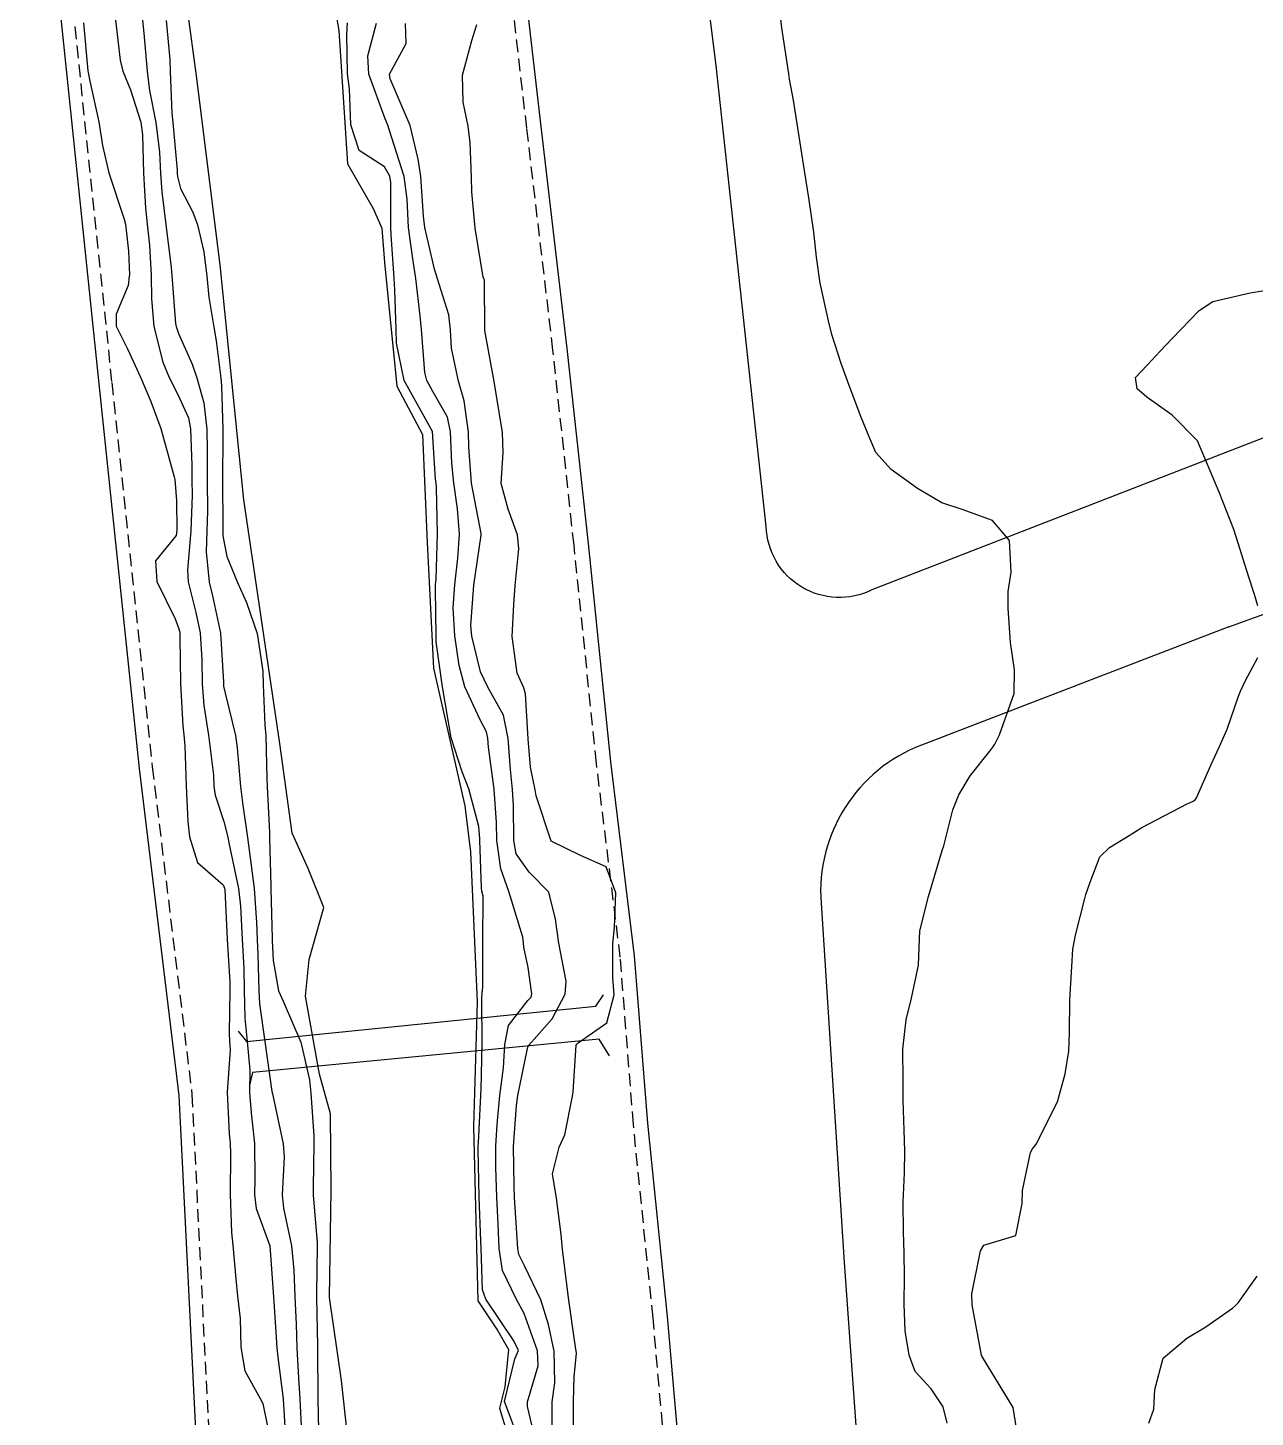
# Model space of a CAD drawing. Header units: metres. Extents: x 292545 to 299085, y 7450245 to 7463078.
# Drawn here: x 297126.6 to 297174.7, y 7453465.3 to 7453519.8 of the extents above; entities that cross this region are included whole.
import ezdxf

# ---------------------------------------------------------------- set-up
doc = ezdxf.new("R2010")
doc.units = ezdxf.units.M
doc.linetypes.add('DASHED', pattern=[0.75, 0.5, -0.25])
for name, color, linetype in [('Canteiro', 45, 'DASHED'), ('Curvas de Nivel 1m', 11, 'Continuous'), ('Curvas de Nivel 5m', 15, 'Continuous'), ('Hidrografia', 140, 'Continuous'), ('Pontes e viadutos', 190, 'Continuous'), ('Vias Primárias', 230, 'Continuous')]:
    doc.layers.add(name, color=color, linetype=linetype)

msp = doc.modelspace()

# ---------------------------------------------------------------- linework, layer by layer
at = {"layer": 'Canteiro'}
for points in [[(297155.944, 7453353.447), (297155.688, 7453360.632), (297155.413, 7453367.436), (297155.121, 7453375.391), (297154.865, 7453382.575), (297154.553, 7453389.375), (297154.242, 7453396.749), (297154.003, 7453405.495), (297153.655, 7453414.947), (297153.234, 7453423.291), (297152.977, 7453432.022), (297152.702, 7453440.048), (297152.446, 7453445.86), (297152.189, 7453453.357), (297151.86, 7453460.474), (297151.092, 7453469.147), (297150.322, 7453476.74), (297149.808, 7453483.297), (297148.874, 7453490.9), (297147.994, 7453499.464), (297147.17, 7453507.105), (297146.143, 7453515.811), (297145.41, 7453522.174)], [(297128.416, 7453519.801), (297129.866, 7453505.842), (297131.455, 7453490.759), (297133.011, 7453477.91), (297133.754, 7453462.946), (297134.601, 7453447.465), (297135.768, 7453431.455), (297136.583, 7453414.317), (297137.572, 7453400.211), (297138.526, 7453383.497), (297139.586, 7453367.481), (297140.223, 7453352.058), (297140.471, 7453337.354), (297140.894, 7453322.121), (297141.354, 7453304.383), (297141.811, 7453288.022), (297142.517, 7453272.72), (297142.729, 7453259.564)]]:
    msp.add_lwpolyline(points, dxfattribs=at)
at = {"layer": 'Curvas de Nivel 1m', "flags": 128}
for points, elevation in [([(297162.626, 7453465.021), (297162.469, 7453465.665), (297162, 7453466.362), (297161.369, 7453467.042), (297161.133, 7453467.683), (297160.982, 7453468.645), (297160.937, 7453469.686), (297160.949, 7453470.787), (297160.941, 7453471.687), (297160.918, 7453472.534), (297160.902, 7453473.688), (297160.952, 7453474.835), (297160.974, 7453475.687), (297160.945, 7453476.511), (297160.906, 7453477.688), (297160.905, 7453478.453), (297160.894, 7453479.689), (297161.014, 7453480.844), (297161.228, 7453481.684), (297161.502, 7453482.986), (297161.526, 7453483.68), (297161.56, 7453484.332), (297161.897, 7453485.675), (297162.245, 7453486.87), (297162.436, 7453487.483), (297162.491, 7453487.668), (297162.856, 7453489.075), (297163.089, 7453489.662), (297163.529, 7453490.413), (297164.299, 7453491.38), (297164.418, 7453491.531), (297164.493, 7453491.647), (297164.684, 7453492.022), (297165.255, 7453493.636), (297165.267, 7453494.57), (297165.112, 7453495.638), (297165.021, 7453496.982), (297165.026, 7453497.64), (297165.138, 7453498.396), (297165.078, 7453499.64), (297164.405, 7453500.424), (297163.221, 7453500.852), (297162.415, 7453501.117), (297161.464, 7453501.68), (297160.43, 7453502.427), (297159.836, 7453503.098), (297159.563, 7453503.703), (297159.246, 7453504.503), (297158.791, 7453505.715), (297158.476, 7453506.585), (297158.105, 7453507.724), (297157.972, 7453508.251), (297157.647, 7453509.729), (297157.498, 7453510.755), (297157.402, 7453511.731), (297157.209, 7453513.077), (297157.102, 7453513.735), (297156.828, 7453515.49), (297156.789, 7453515.738), (297156.601, 7453516.915), (297156.448, 7453517.742), (297156.415, 7453517.941), (297156.139, 7453519.745), (297156.074, 7453520.311)], 683), ([(297128.754, 7453519.946), (297128.928, 7453518.067), (297129.009, 7453517.664), (297129.354, 7453516.062), (297129.501, 7453515.133), (297129.758, 7453514.058), (297130.353, 7453512.243), (297130.408, 7453512.051), (297130.527, 7453510.987), (297130.558, 7453510.05), (297130.554, 7453510.008), (297130.509, 7453509.642), (297130.037, 7453508.515), (297130.045, 7453508.054), (297130.484, 7453507.165), (297130.992, 7453506.045), (297131.401, 7453505.098), (297131.791, 7453504.037), (297132.311, 7453502.144), (297132.34, 7453502.031), (297132.411, 7453501.205), (297132.421, 7453500.03), (297132.391, 7453499.834), (297131.582, 7453498.837), (297131.635, 7453498.037), (297132.358, 7453496.57), (297132.501, 7453496.174), (297132.531, 7453496.027), (297132.542, 7453495.835), (297132.564, 7453494.026), (297132.65, 7453492.369), (297132.689, 7453492.024), (297132.737, 7453491.582), (297132.789, 7453490.022), (297132.854, 7453488.616), (297132.914, 7453488.02), (297133.232, 7453487.004), (297134.234, 7453486.13), (297134.287, 7453485.999), (297134.295, 7453485.936), (297134.387, 7453484.007), (297134.497, 7453482.317), (297134.502, 7453482.005), (297134.47, 7453480.31), (297134.49, 7453480.005), (297134.505, 7453479.658), (297134.397, 7453478.006), (297134.474, 7453476.362), (297134.506, 7453476.004), (297134.518, 7453475.593), (297134.508, 7453474.004), (297134.567, 7453472.501), (297134.613, 7453472.002), (297134.729, 7453470.679), (297134.801, 7453469.999), (297134.9, 7453469.127), (297134.933, 7453467.996), (297135.083, 7453467.073), (297135.687, 7453465.985), (297135.796, 7453465.788), (297135.977, 7453464.887)], 682), ([(297130.02, 7453520.056), (297130.194, 7453518.477), (297130.303, 7453518.053), (297130.602, 7453517.321), (297131.001, 7453516.046), (297131.068, 7453515.555), (297131.116, 7453514.044), (297131.192, 7453512.686), (297131.26, 7453512.043), (297131.346, 7453511.227), (297131.408, 7453510.041), (297131.43, 7453509.115), (297131.518, 7453508.04), (297131.875, 7453506.64), (297132.114, 7453506.034), (297132.463, 7453505.373), (297132.878, 7453504.454), (297132.951, 7453504.022), (297133.002, 7453502.595), (297133.007, 7453502.021), (297133.015, 7453501.42), (297132.97, 7453500.021), (297132.836, 7453498.481), (297132.858, 7453498.023), (297133.164, 7453496.821), (297133.329, 7453496.015), (297133.393, 7453494.958), (297133.407, 7453494.014), (297133.476, 7453493.174), (297133.657, 7453492.01), (297133.851, 7453490.434), (297133.871, 7453490.006), (297133.92, 7453489.656), (297134.259, 7453488.619), (297134.416, 7453487.998), (297134.462, 7453487.787), (297134.842, 7453485.994), (297134.919, 7453485.296), (297134.976, 7453483.998), (297135.041, 7453482.847), (297135.06, 7453481.997), (297135.084, 7453480.908), (297135.179, 7453479.995), (297135.278, 7453478.86), (297135.275, 7453477.993), (297135.328, 7453477.195), (297135.464, 7453475.99), (297135.476, 7453474.606), (297135.462, 7453473.989), (297135.531, 7453473.442), (297136.063, 7453471.98), (297136.215, 7453469.978), (297136.229, 7453469.789), (297136.343, 7453467.977), (297136.381, 7453467.605), (297136.583, 7453465.974), (297136.634, 7453465.323), (297136.708, 7453463.973)], 681), ([(297132.004, 7453520.036), (297132.14, 7453518.512), (297132.164, 7453518.034), (297132.222, 7453516.4), (297132.257, 7453516.033), (297132.429, 7453514.167), (297132.437, 7453514.031), (297132.446, 7453513.915), (297132.557, 7453513.453), (297133.042, 7453512.517), (297133.23, 7453512.02), (297133.474, 7453510.963), (297133.594, 7453510.014), (297133.672, 7453509.18), (297133.864, 7453508.009), (297133.958, 7453507.478), (297134.144, 7453506.005), (297134.168, 7453505.712), (297134.226, 7453504.003), (297134.225, 7453503.787), (297134.205, 7453502.003), (297134.222, 7453500.177), (297134.218, 7453500.003), (297134.218, 7453499.829), (297134.383, 7453499.018), (297134.799, 7453497.996), (297135.145, 7453497.212), (297135.574, 7453495.988), (297135.796, 7453494.52), (297135.802, 7453493.985), (297135.874, 7453492.417), (297135.903, 7453491.984), (297135.951, 7453490.31), (297135.959, 7453489.983), (297136.05, 7453488.187), (297136.055, 7453487.982), (297136.103, 7453486.113), (297136.106, 7453485.981), (297136.153, 7453484.031), (297136.157, 7453483.981), (297136.157, 7453483.935), (297136.195, 7453483.164), (297136.402, 7453481.978), (297136.587, 7453481.567), (297137.28, 7453479.969), (297137.622, 7453478.484), (297137.672, 7453477.965), (297137.789, 7453476.291), (297137.798, 7453475.963), (297137.771, 7453474.28), (297137.771, 7453473.963), (297137.921, 7453472.105), (297137.926, 7453471.961), (297137.897, 7453470.109), (297137.893, 7453469.961), (297137.939, 7453468.036), (297137.937, 7453467.961), (297137.949, 7453466.005), (297137.948, 7453465.96), (297137.975, 7453464.739)], 679), ([(297145.965, 7453464.026), (297145.263, 7453465.871), (297145.68, 7453467.536), (297145.82, 7453467.863), (297145.631, 7453468.254), (297144.533, 7453469.883), (297144.412, 7453470.25), (297144.35, 7453471.886), (297144.343, 7453472.163), (297144.273, 7453473.887), (297144.237, 7453475.762), (297144.239, 7453475.888), (297144.244, 7453476.017), (297144.34, 7453477.887), (297144.352, 7453478.103), (297144.393, 7453479.886), (297144.378, 7453481.689), (297144.393, 7453481.887), (297144.421, 7453482.122), (297144.424, 7453483.887), (297144.428, 7453485.689), (297144.379, 7453485.888), (297144.36, 7453486.014), (297144.301, 7453487.889), (297144.3, 7453487.936), (297144.258, 7453488.423), (297143.867, 7453489.894), (297143.612, 7453490.568), (297143.18, 7453491.901), (297142.938, 7453493.282), (297142.833, 7453493.905), (297142.595, 7453495.661), (297142.584, 7453495.908), (297142.558, 7453497.721), (297142.568, 7453497.908), (297142.587, 7453498.119), (297142.638, 7453499.906), (297142.601, 7453501.726), (297142.583, 7453501.908), (297142.569, 7453502.052), (297142.443, 7453503.91), (297141.338, 7453505.921), (297141.032, 7453507.378), (297141.019, 7453507.925), (297140.968, 7453509.466), (297140.945, 7453509.926), (297140.828, 7453511.637), (297140.813, 7453511.927), (297140.811, 7453513.677), (297140.777, 7453513.928), (297140.567, 7453514.293), (297139.567, 7453514.939), (297139.248, 7453515.943), (297139.185, 7453517.364), (297139.118, 7453517.945), (297139.085, 7453519.489), (297139.118, 7453519.945)], 679), ([(297147.132, 7453464.692), (297147.134, 7453465.849), (297147.242, 7453466.606), (297147.213, 7453467.848), (297146.994, 7453468.885), (297146.692, 7453469.854), (297146.056, 7453471.186), (297145.837, 7453471.639), (297145.794, 7453471.864), (297145.685, 7453473.472), (297145.664, 7453473.866), (297145.646, 7453474.311), (297145.62, 7453475.867), (297145.74, 7453477.477), (297145.795, 7453477.865), (297146.151, 7453479.655), (297146.199, 7453479.813), (297146.235, 7453479.859), (297147.142, 7453480.877), (297147.65, 7453481.845), (297147.683, 7453482.35), (297147.397, 7453483.848), (297147.272, 7453484.794), (297147.013, 7453485.852), (297146.241, 7453486.637), (297145.725, 7453487.346), (297145.628, 7453487.869), (297145.623, 7453489.227), (297145.585, 7453489.87), (297145.498, 7453490.659), (297145.407, 7453491.873), (297145.227, 7453492.791), (297144.621, 7453493.886), (297144.332, 7453494.483), (297143.984, 7453495.894), (297143.949, 7453496.302), (297144.063, 7453497.893), (297144.357, 7453499.845), (297144.358, 7453499.881), (297144.355, 7453499.919), (297143.974, 7453501.887), (297143.867, 7453503.318), (297143.855, 7453503.889), (297143.687, 7453505.123), (297143.466, 7453505.895), (297143.191, 7453507.19), (297143.154, 7453507.9), (297143.087, 7453508.49), (297142.641, 7453509.908), (297142.519, 7453510.288), (297142.138, 7453511.914), (297142.096, 7453512.366), (297141.993, 7453513.916), (297141.888, 7453514.598), (297141.564, 7453515.92), (297140.787, 7453517.751), (297140.765, 7453517.928), (297141.41, 7453519.137), (297141.387, 7453519.922)], 681), ([(297147.955, 7453463.84), (297147.969, 7453465.84), (297147.968, 7453465.865), (297148.003, 7453466.838), (297148.086, 7453467.765), (297148.082, 7453467.839), (297148.019, 7453468.269), (297147.791, 7453469.843), (297147.746, 7453470.143), (297147.545, 7453471.845), (297147.497, 7453472.418), (297147.305, 7453473.848), (297147.145, 7453474.802), (297147.408, 7453475.847), (297147.636, 7453476.327), (297147.938, 7453477.842), (297147.955, 7453478.021), (297148.085, 7453479.841), (297148.104, 7453479.89), (297148.154, 7453479.939), (297149.275, 7453480.72), (297149.566, 7453481.826), (297149.522, 7453482.494), (297149.522, 7453483.827), (297149.581, 7453484.458), (297149.632, 7453485.819), (297149.261, 7453486.842), (297148.247, 7453487.285), (297147.092, 7453487.852), (297146.504, 7453489.624), (297146.475, 7453489.858), (297146.286, 7453490.754), (297146.197, 7453491.862), (297146.09, 7453493.633), (297146.028, 7453493.864), (297145.764, 7453494.436), (297145.568, 7453495.872), (297145.628, 7453497.134), (297145.686, 7453497.87), (297145.837, 7453499.318), (297145.772, 7453499.866), (297145.41, 7453500.868), (297145.142, 7453501.873), (297145.218, 7453503.089), (297145.196, 7453503.872), (297144.941, 7453505.392), (297144.86, 7453505.876), (297144.493, 7453507.88), (297144.48, 7453509.848), (297144.471, 7453509.881), (297144.428, 7453509.968), (297144.114, 7453511.886), (297143.987, 7453513.318), (297143.969, 7453513.889), (297143.923, 7453515.236), (297143.844, 7453515.891), (297143.652, 7453516.839), (297143.62, 7453517.895), (297143.993, 7453519.255), (297144.177, 7453519.887)], 682), ([(297174.814, 7453497.078), (297174.678, 7453497.525), (297174.602, 7453497.753), (297174.382, 7453498.451), (297174.039, 7453499.534), (297173.863, 7453500.071), (297173.29, 7453501.541), (297172.443, 7453503.55), (297171.448, 7453504.56), (297170.46, 7453505.266), (297170.079, 7453505.584), (297170.017, 7453506.037), (297170.477, 7453506.523), (297170.985, 7453507.073), (297171.453, 7453507.566), (297172.504, 7453508.666), (297173.042, 7453509.01), (297174.511, 7453509.354), (297175.482, 7453509.515)], 684), ([(297165.449, 7453464.157), (297165.214, 7453465.638), (297164.013, 7453467.61), (297163.989, 7453467.65), (297163.972, 7453467.692), (297163.611, 7453469.654), (297163.601, 7453470.093), (297163.91, 7453471.652), (297163.937, 7453471.778), (297164.066, 7453471.995), (297165.322, 7453472.386), (297165.575, 7453473.635), (297165.582, 7453474.144), (297165.901, 7453475.632), (297165.972, 7453475.773), (297166.116, 7453475.967), (297166.95, 7453477.618), (297167.254, 7453478.723), (297167.397, 7453479.611), (297167.431, 7453480.344), (297167.439, 7453481.611), (297167.516, 7453482.93), (297167.561, 7453483.606), (297167.657, 7453484.157), (297168.022, 7453485.602), (297168.071, 7453485.756), (297168.233, 7453486.244), (297168.611, 7453487.233), (297168.988, 7453487.593), (297169.766, 7453488.076), (297170.261, 7453488.379), (297172.034, 7453489.317), (297172.272, 7453489.411), (297172.35, 7453489.471), (297172.401, 7453489.549), (297172.975, 7453490.861), (297173.292, 7453491.54), (297173.609, 7453492.238), (297174.05, 7453493.533), (297174.125, 7453493.732), (297174.329, 7453494.145), (297174.814, 7453495.049)], 684)]:
    msp.add_lwpolyline(points, dxfattribs=dict(at, elevation=elevation))
at = {"layer": 'Curvas de Nivel 5m', "flags": 128}
for points, elevation in [([(297131.07, 7453520.046), (297131.126, 7453519.547), (297131.252, 7453518.044), (297131.353, 7453517.292), (297131.597, 7453516.04), (297131.741, 7453514.868), (297131.776, 7453514.038), (297131.831, 7453513.312), (297131.993, 7453512.035), (297132.203, 7453510.348), (297132.229, 7453510.033), (297132.373, 7453508.152), (297132.393, 7453508.031), (297132.49, 7453507.76), (297133.016, 7453506.559), (297133.202, 7453506.019), (297133.474, 7453505.036), (297133.593, 7453504.013), (297133.606, 7453503.183), (297133.607, 7453502.012), (297133.618, 7453500.798), (297133.595, 7453500.012), (297133.567, 7453499.194), (297133.693, 7453498.01), (297133.824, 7453497.464), (297134.127, 7453496.003), (297134.245, 7453494.081), (297134.247, 7453494.001), (297134.253, 7453493.932), (297134.319, 7453493.651), (297134.716, 7453491.996), (297134.783, 7453491.507), (297134.912, 7453489.994), (297135.005, 7453489.253), (297135.192, 7453487.991), (297135.332, 7453486.899), (297135.446, 7453485.988), (297135.54, 7453484.66), (297135.565, 7453483.99), (297135.597, 7453483.389), (297135.629, 7453481.988), (297135.66, 7453481.47), (297135.864, 7453479.984), (297136.135, 7453478.124), (297136.16, 7453477.98), (297136.169, 7453477.943), (297136.591, 7453475.975), (297136.623, 7453475.457), (297136.544, 7453473.975), (297136.605, 7453473.448), (297136.911, 7453471.972), (297137.004, 7453471.02), (297137.044, 7453469.97), (297137.093, 7453468.904), (297137.131, 7453467.969), (297137.19, 7453466.78), (297137.247, 7453465.967), (297137.304, 7453464.636)], 680), ([(297146.6, 7453463.854), (297146.173, 7453465.676), (297146.172, 7453465.858), (297146.588, 7453467.273), (297146.568, 7453467.854), (297146.035, 7453469.322), (297145.737, 7453469.865), (297145.194, 7453471.013), (297145.059, 7453471.875), (297145.015, 7453472.819), (297144.97, 7453473.877), (297144.93, 7453475.048), (297144.931, 7453475.878), (297144.976, 7453476.731), (297145.092, 7453477.876), (297145.229, 7453478.959), (297145.286, 7453479.873), (297145.42, 7453480.615), (297146.179, 7453481.599), (297146.308, 7453481.731), (297146.345, 7453481.858), (297146.193, 7453482.893), (297146.027, 7453483.688), (297146.013, 7453483.863), (297145.987, 7453484.082), (297145.432, 7453485.872), (297145.122, 7453486.757), (297144.969, 7453487.879), (297144.956, 7453488.575), (297144.865, 7453489.881), (297144.644, 7453491.538), (297144.612, 7453491.885), (297144.558, 7453492.139), (297144.31, 7453492.601), (297143.708, 7453493.896), (297143.493, 7453494.741), (297143.323, 7453495.9), (297143.259, 7453497.006), (297143.318, 7453497.901), (297143.44, 7453498.95), (297143.5, 7453499.893), (297143.423, 7453500.88), (297143.28, 7453501.897), (297143.208, 7453502.676), (297143.154, 7453503.899), (297143.03, 7453504.483), (297142.459, 7453505.492), (297142.225, 7453505.912), (297142.149, 7453506.232), (297142.01, 7453507.915), (297141.956, 7453508.457), (297141.786, 7453509.917), (297141.664, 7453510.78), (297141.508, 7453511.92), (297141.45, 7453513.025), (297141.333, 7453513.922), (297140.751, 7453515.758), (297140.687, 7453515.929), (297140.587, 7453516.186), (297139.95, 7453517.937), (297139.911, 7453518.646), (297140.245, 7453519.934)], 680), ([(297170.541, 7453465.018), (297170.73, 7453465.573), (297170.767, 7453466.335), (297171.099, 7453467.564), (297172.021, 7453468.353), (297172.777, 7453468.791), (297173.814, 7453469.532), (297173.938, 7453469.628), (297174.036, 7453469.741), (297174.785, 7453470.79)], 685)]:
    msp.add_lwpolyline(points, dxfattribs=dict(at, elevation=elevation))
at = {"layer": 'Hidrografia'}
for points in [[(297139.102, 7453464.651), (297138.872, 7453466.693), (297138.411, 7453469.942), (297138.469, 7453474.159), (297138.44, 7453477.149), (297138.008, 7453478.702), (297137.46, 7453481.772), (297137.604, 7453483.21), (297138.18, 7453485.251), (297137.575, 7453486.775), (297136.942, 7453488.155), (297136.452, 7453491.679), (297135.041, 7453501.238), (297134.119, 7453510.456), (297133.196, 7453517.866), (297132.131, 7453525.728)], [(297138.404, 7453521.728), (297138.776, 7453519.646), (297139.112, 7453514.416), (297140.117, 7453512.668), (297140.452, 7453511.887), (297140.564, 7453510.548), (297141.049, 7453505.695), (297142.054, 7453503.799), (297142.241, 7453499.559), (297142.486, 7453494.639), (297143.713, 7453489.23), (297143.939, 7453487.427), (297144.203, 7453481.55), (297144.057, 7453476.656), (297144.222, 7453469.82), (297145.002, 7453468.64), (297145.427, 7453467.908), (297145.286, 7453466.445), (297145.073, 7453465.609), (297145.451, 7453464.358)]]:
    msp.add_lwpolyline(points, dxfattribs=at)
at = {"layer": 'Pontes e viadutos'}
for points in [[(297134.83, 7453480.4), (297135.149, 7453479.983), (297148.851, 7453481.377), (297149.149, 7453481.814)], [(297149.392, 7453479.427), (297148.975, 7453480.082), (297135.387, 7453478.772), (297135.268, 7453478.276)]]:
    msp.add_lwpolyline(points, dxfattribs=at)
at = {"layer": 'Vias Primárias'}
for points in [[(297142.229, 7453259.526), (297142.017, 7453272.705), (297141.311, 7453288.003), (297140.854, 7453304.369), (297140.394, 7453322.108), (297139.971, 7453337.343), (297139.723, 7453352.044), (297139.087, 7453367.455), (297138.027, 7453383.466), (297137.073, 7453400.18), (297136.084, 7453414.287), (297135.269, 7453431.425), (297134.102, 7453447.433), (297133.255, 7453462.919), (297132.513, 7453477.868), (297130.958, 7453490.703), (297129.368, 7453505.79), (297127.919, 7453519.75), (297126.575, 7453533.181)], [(297145.96, 7453522.236), (297146.693, 7453515.875), (297147.719, 7453507.167), (297148.544, 7453499.522), (297149.424, 7453490.962), (297150.359, 7453483.352), (297150.873, 7453476.789), (297151.642, 7453469.199), (297152.412, 7453460.511), (297152.742, 7453453.379), (297152.999, 7453445.881), (297153.255, 7453440.07), (297153.53, 7453432.04), (297153.786, 7453423.313), (297154.208, 7453414.972), (297154.556, 7453405.513), (297154.795, 7453396.768), (297155.106, 7453389.399), (297155.418, 7453382.597), (297155.674, 7453375.411), (297155.966, 7453367.457), (297156.241, 7453360.653), (297156.497, 7453353.467)]]:
    msp.add_lwpolyline(points, dxfattribs=at)
at = {"layer": 'Vias Primárias', "elevation": 702.039}
msp.add_lwpolyline([(297219.322, 7453519.93), (297184.466, 7453507.332), (297159.679, 7453497.704, -0.546412), (297155.529, 7453500.192), (297153.574, 7453518.269), (297151.912, 7453531.535)], format="xyb", dxfattribs=at)
at = {"layer": 'Vias Primárias'}
for points in [[(297173.667, 7453496.261), (297207.28, 7453508.438), (297226.788, 7453515.679, -0.36383), (297231.373, 7453514.294), (297236.612, 7453506.682), (297245.381, 7453493.906), (297253.105, 7453482.879), (297260.414, 7453472.235), (297262.942, 7453468.985)], [(297173.667, 7453496.261), (297161.618, 7453491.618, 0.330104), (297157.681, 7453485.412), (297158.582, 7453471.318), (297159.624, 7453456.876), (297160.098, 7453444.35), (297160.479, 7453429.731), (297161.185, 7453416.594), (297161.811, 7453403.802), (297161.961, 7453389.694), (297162.587, 7453375.021), (297163.034, 7453363.926), (297163.57, 7453350.95), (297164.078, 7453339.286), (297164.616, 7453332.804), (297165.242, 7453319.928), (297165.57, 7453307.878), (297165.779, 7453299.764), (297167.043, 7453279.91), (297168.549, 7453265.09), (297169.844, 7453250.984)]]:
    msp.add_lwpolyline(points, format="xyb", dxfattribs=at)

doc.saveas('drawing.dxf')
